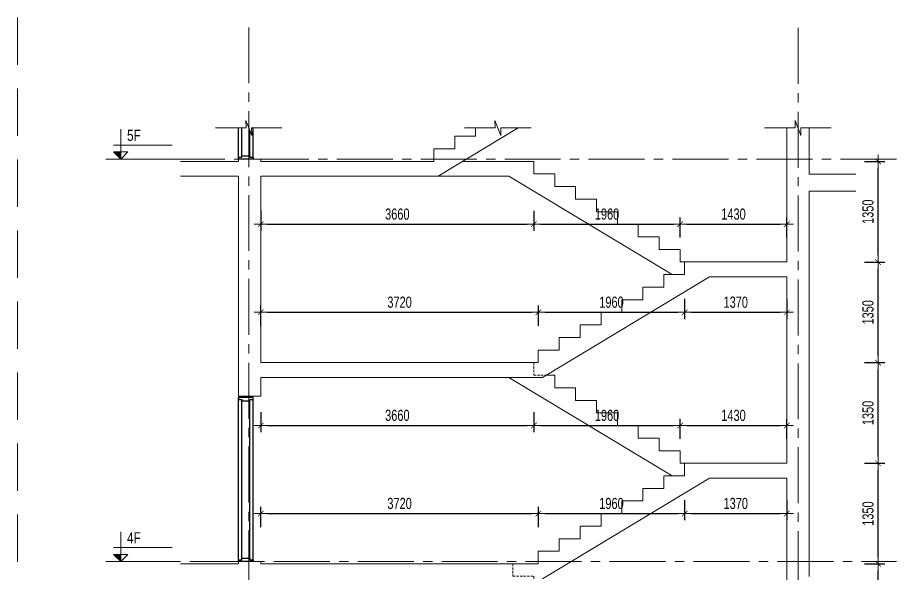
# Model space of a CAD drawing. Header units: millimetres. Extents: x -179076 to 152218, y -28646 to 38481.
# Drawn here: x 24926 to 36704, y -2504 to 4954 of the extents above; entities that cross this region are included whole.
import ezdxf

# ---------------------------------------------------------------- set-up
doc = ezdxf.new("R2010")
doc.units = ezdxf.units.MM
doc.linetypes.add('CENTER2', pattern=[1.125, 0.75, -0.125, 0.125, -0.125])
doc.linetypes.add('HIDDEN2', pattern=[4.7625, 3.175, -1.5875])
doc.layers.get('Defpoints').update_dxf_attribs({"color": 151, "lineweight": 9})
doc.layers.add('A-DOOR', color=4, linetype='Continuous')
doc.layers.add('DOOR', color=4, linetype='Continuous')
for name, color, linetype, lineweight in [('NDC_S_ANNO', 7, 'Continuous', 20), ('NDC_S_AXIS', 5, 'CENTER2', 13), ('NDC_S_CONTINUOUS', 3, 'Continuous', 20), ('NDC_S_DIM', 1, 'Continuous', 15), ('NDC_S_HIDDEN', 8, 'HIDDEN2', 13), ('NDC_S_SLAB', 2, 'Continuous', 20), ('NDC_S_SYMBOL', 1, 'Continuous', 15), ('NDC_S_TEXT SYMBOL', 7, 'Continuous', 20), ('NDC_S_VN TEXT', 7, 'Continuous', 20)]:
    doc.layers.add(name, color=color, linetype=linetype, lineweight=lineweight)
doc.styles.add('NDC_ANNO', font='', dxfattribs={"width": 0.8})
doc.styles.add('NDC_DIM', font='', dxfattribs={"width": 0.75})
doc.styles.get('NDC_ANNO').set_extended_font_data('Dotum')
doc.styles.get('NDC_DIM').set_extended_font_data('Dotum')
doc.dimstyles.new('NDC_dim_60', dxfattribs={"dimscale": 60, "dimtxt": 2.5, "dimasz": 1.5, "dimexe": 1.5, "dimexo": 2.5, "dimgap": 1, "dimtad": 1, "dimdec": 0, "dimzin": 0, "dimdsep": 46, "dimtxsty": 'NDC_DIM', "dimblk": 'DIMMARK', "dimcen": 0.09, "dimdle": 1.2, "dimclrd": 1, "dimclre": 1, "dimclrt": 3, "dimadec": 0, "dimazin": 0, "dimtfac": 1, "dimtdec": 0, "dimtix": 1, "dimtofl": 0, "dimtmove": 0, "dimatfit": 3, "dimfxl": 3, "dimfxlon": 1, "dimtolj": 1, "dimtzin": 0, "dimarcsym": 0})

# ---------------------------------------------------------------- blocks, each defined once
blk = doc.blocks.new('X-SECTION-2$0$X-SEC-DOO2')
at = {"layer": 'A-DOOR'}
for p, q in [((41976, 101972), (41976, 104172)), ((42021, 102017), (42021, 104127)), ((42131, 102017), (42131, 104127)), ((42176, 101972), (42176, 104172))]:
    blk.add_line(p, q, dxfattribs=at)
for points in [[(41976, 104172), (41976, 104147), (42021, 104147), (42021, 104127), (42131, 104127), (42131, 104147), (42176, 104147), (42176, 104172)], [(41976, 101972), (41976, 101997), (42021, 101997), (42021, 102017), (42131, 102017), (42131, 101997), (42176, 101997), (42176, 101972)]]:
    blk.add_lwpolyline(points, close=True, dxfattribs=at)
at = {"layer": 'Defpoints'}
blk.add_line((41976, 104192), (42176, 104192), dxfattribs=at)
blk = doc.blocks.new('kata_block_CT')
at = {"layer": 'NDC_S_ANNO'}
blk.add_hatch(color=3, dxfattribs=at).paths.add_polyline_path([(0, 1.6), (-1.61, 1.6), (0, 0)])
at = {"layer": 'NDC_S_ANNO', "ltscale": 50}
h = blk.add_hatch(dxfattribs=at)
h.set_pattern_fill('ANSI31', color=256, scale=1.406, style=0)
h.paths.add_polyline_path([(0, 1.6), (0, 0), (1.61, 1.6)])
for p, q in [((-1.59, 3.14), (11.47, 3.14)), ((11.56, 0), (-1.64, 0))]:
    blk.add_line(p, q, dxfattribs=at)
for points in [[(0, 6.69), (0, 0)], [(0, 0), (-1.61, 1.6), (0, 1.6)], [(0, 0), (1.61, 1.6), (0, 1.6)]]:
    blk.add_lwpolyline(points, dxfattribs=at)
at = {"layer": 'NDC_S_ANNO', "color": 8, "ltscale": 50}
blk.add_lwpolyline([(0, 0), (-1.61, 1.6), (0, 1.6)], dxfattribs=at)
at = {"layer": 'NDC_S_TEXT SYMBOL', "color": 3, "style": 'NDC_ANNO', "width": 0.8}
blk.add_attdef('CT', (1.41, 4.07), '', height=2.5, dxfattribs=at)
blk = doc.blocks.new('DIMMARK')
at = {"layer": 'NDC_S_DIM', "color": 1}
blk.add_line((-1.5, 0), (1, 0), dxfattribs=at)
at = {"layer": 'NDC_S_DIM', "color": 2, "const_width": 0.1}
blk.add_lwpolyline([(-0.42, -0.42), (0.42, 0.42)], dxfattribs=at)
blk = doc.blocks.new('*D818')
at = {"layer": 'Defpoints', "color": 0, "transparency": 16777216}
for p in [(31905, -1701), (28185, -2376), (31905, -2376)]:
    blk.add_point(p, dxfattribs=at)
at = {"layer": 'NDC_S_DIM', "color": 1, "lineweight": -2, "transparency": 16777216}
for p, q in [((28185, -1881), (28185, -1611)), ((31905, -1881), (31905, -1611)), ((28275, -1701), (31815, -1701))]:
    blk.add_line(p, q, dxfattribs=at)
at = {"layer": 'NDC_S_DIM', "color": 1, "lineweight": -2, "transparency": 16777216, "xscale": 90, "yscale": 90, "zscale": 90, "rotation": 180}
blk.add_blockref('DIMMARK', (28185, -1701), dxfattribs=at)
at = {"layer": 'NDC_S_DIM', "color": 1, "lineweight": -2, "transparency": 16777216, "xscale": 90, "yscale": 90, "zscale": 90}
blk.add_blockref('DIMMARK', (31905, -1701), dxfattribs=at)
at = {"layer": 'NDC_S_DIM', "color": 3, "transparency": 16777216, "insert": (30045, -1566), "char_height": 150, "attachment_point": 5, "style": 'NDC_DIM'}
blk.add_mtext('\\A1;3720', dxfattribs=at)
blk = doc.blocks.new('*D819')
at = {"layer": 'Defpoints', "color": 0, "transparency": 16777216}
for p in [(33865, -1194), (33865, -1701), (31905, -2376)]:
    blk.add_point(p, dxfattribs=at)
at = {"layer": 'NDC_S_DIM', "color": 1, "lineweight": -2, "transparency": 16777216}
for p, q in [((33865, -1521), (33865, -1791)), ((31905, -1881), (31905, -1611)), ((31995, -1701), (33775, -1701))]:
    blk.add_line(p, q, dxfattribs=at)
at = {"layer": 'NDC_S_DIM', "color": 1, "lineweight": -2, "transparency": 16777216, "xscale": 90, "yscale": 90, "zscale": 90, "rotation": 180}
blk.add_blockref('DIMMARK', (31905, -1701), dxfattribs=at)
at = {"layer": 'NDC_S_DIM', "color": 1, "lineweight": -2, "transparency": 16777216, "xscale": 90, "yscale": 90, "zscale": 90}
blk.add_blockref('DIMMARK', (33865, -1701), dxfattribs=at)
at = {"layer": 'NDC_S_DIM', "color": 3, "transparency": 16777216, "insert": (32885, -1566), "char_height": 150, "attachment_point": 5, "style": 'NDC_DIM'}
blk.add_mtext('\\A1;1960', dxfattribs=at)
blk = doc.blocks.new('*D820')
at = {"layer": 'Defpoints', "color": 0, "transparency": 16777216}
for p in [(33865, -1194), (35235, -1226), (35235, -1701)]:
    blk.add_point(p, dxfattribs=at)
at = {"layer": 'NDC_S_DIM', "color": 1, "lineweight": -2, "transparency": 16777216}
for p, q in [((33865, -1521), (33865, -1791)), ((35235, -1521), (35235, -1791)), ((33955, -1701), (35145, -1701))]:
    blk.add_line(p, q, dxfattribs=at)
at = {"layer": 'NDC_S_DIM', "color": 1, "lineweight": -2, "transparency": 16777216, "xscale": 90, "yscale": 90, "zscale": 90, "rotation": 180}
blk.add_blockref('DIMMARK', (33865, -1701), dxfattribs=at)
at = {"layer": 'NDC_S_DIM', "color": 1, "lineweight": -2, "transparency": 16777216, "xscale": 90, "yscale": 90, "zscale": 90}
blk.add_blockref('DIMMARK', (35235, -1701), dxfattribs=at)
at = {"layer": 'NDC_S_DIM', "color": 3, "transparency": 16777216, "insert": (34550, -1566), "char_height": 150, "attachment_point": 5, "style": 'NDC_DIM'}
blk.add_mtext('\\A1;1370', dxfattribs=at)
blk = doc.blocks.new('*D821')
at = {"layer": 'Defpoints', "color": 0, "transparency": 16777216}
for p in [(28185, 324), (31845, 322), (31845, -519)]:
    blk.add_point(p, dxfattribs=at)
at = {"layer": 'NDC_S_DIM', "color": 1, "lineweight": -2, "transparency": 16777216}
for p, q in [((28185, -339), (28185, -609)), ((31845, -339), (31845, -609)), ((28275, -519), (31755, -519))]:
    blk.add_line(p, q, dxfattribs=at)
at = {"layer": 'NDC_S_DIM', "color": 1, "lineweight": -2, "transparency": 16777216, "xscale": 90, "yscale": 90, "zscale": 90, "rotation": 180}
blk.add_blockref('DIMMARK', (28185, -519), dxfattribs=at)
at = {"layer": 'NDC_S_DIM', "color": 1, "lineweight": -2, "transparency": 16777216, "xscale": 90, "yscale": 90, "zscale": 90}
blk.add_blockref('DIMMARK', (31845, -519), dxfattribs=at)
at = {"layer": 'NDC_S_DIM', "color": 3, "transparency": 16777216, "insert": (30015, -384), "char_height": 150, "attachment_point": 5, "style": 'NDC_DIM'}
blk.add_mtext('\\A1;3660', dxfattribs=at)
blk = doc.blocks.new('*D822')
at = {"layer": 'Defpoints', "color": 0, "transparency": 16777216}
for p in [(31845, 322), (33805, -519), (33805, -1026)]:
    blk.add_point(p, dxfattribs=at)
at = {"layer": 'NDC_S_DIM', "color": 1, "lineweight": -2, "transparency": 16777216}
for p, q in [((31845, -339), (31845, -609)), ((33805, -699), (33805, -429)), ((31935, -519), (33715, -519))]:
    blk.add_line(p, q, dxfattribs=at)
at = {"layer": 'NDC_S_DIM', "color": 1, "lineweight": -2, "transparency": 16777216, "xscale": 90, "yscale": 90, "zscale": 90, "rotation": 180}
blk.add_blockref('DIMMARK', (31845, -519), dxfattribs=at)
at = {"layer": 'NDC_S_DIM', "color": 1, "lineweight": -2, "transparency": 16777216, "xscale": 90, "yscale": 90, "zscale": 90}
blk.add_blockref('DIMMARK', (33805, -519), dxfattribs=at)
at = {"layer": 'NDC_S_DIM', "color": 3, "transparency": 16777216, "insert": (32825, -384), "char_height": 150, "attachment_point": 5, "style": 'NDC_DIM'}
blk.add_mtext('\\A1;1960', dxfattribs=at)
blk = doc.blocks.new('*D823')
at = {"layer": 'Defpoints', "color": 0, "transparency": 16777216}
for p in [(35235, -519), (33805, -1026), (35235, -1026)]:
    blk.add_point(p, dxfattribs=at)
at = {"layer": 'NDC_S_DIM', "color": 1, "lineweight": -2, "transparency": 16777216}
for p, q in [((33805, -699), (33805, -429)), ((35235, -699), (35235, -429)), ((33895, -519), (35145, -519))]:
    blk.add_line(p, q, dxfattribs=at)
at = {"layer": 'NDC_S_DIM', "color": 1, "lineweight": -2, "transparency": 16777216, "xscale": 90, "yscale": 90, "zscale": 90, "rotation": 180}
blk.add_blockref('DIMMARK', (33805, -519), dxfattribs=at)
at = {"layer": 'NDC_S_DIM', "color": 1, "lineweight": -2, "transparency": 16777216, "xscale": 90, "yscale": 90, "zscale": 90}
blk.add_blockref('DIMMARK', (35235, -519), dxfattribs=at)
at = {"layer": 'NDC_S_DIM', "color": 3, "transparency": 16777216, "insert": (34520, -384), "char_height": 150, "attachment_point": 5, "style": 'NDC_DIM'}
blk.add_mtext('\\A1;1430', dxfattribs=at)
blk = doc.blocks.new('*D824')
at = {"layer": 'Defpoints', "color": 0, "transparency": 16777216}
for p in [(31905, 999), (28185, 324), (31905, 324)]:
    blk.add_point(p, dxfattribs=at)
at = {"layer": 'NDC_S_DIM', "color": 1, "lineweight": -2, "transparency": 16777216}
for p, q in [((28185, 819), (28185, 1089)), ((31905, 819), (31905, 1089)), ((28275, 999), (31815, 999))]:
    blk.add_line(p, q, dxfattribs=at)
at = {"layer": 'NDC_S_DIM', "color": 1, "lineweight": -2, "transparency": 16777216, "xscale": 90, "yscale": 90, "zscale": 90, "rotation": 180}
blk.add_blockref('DIMMARK', (28185, 999), dxfattribs=at)
at = {"layer": 'NDC_S_DIM', "color": 1, "lineweight": -2, "transparency": 16777216, "xscale": 90, "yscale": 90, "zscale": 90}
blk.add_blockref('DIMMARK', (31905, 999), dxfattribs=at)
at = {"layer": 'NDC_S_DIM', "color": 3, "transparency": 16777216, "insert": (30045, 1134), "char_height": 150, "attachment_point": 5, "style": 'NDC_DIM'}
blk.add_mtext('\\A1;3720', dxfattribs=at)
blk = doc.blocks.new('*D825')
at = {"layer": 'Defpoints', "color": 0, "transparency": 16777216}
for p in [(33865, 1506), (33865, 999), (31905, 324)]:
    blk.add_point(p, dxfattribs=at)
at = {"layer": 'NDC_S_DIM', "color": 1, "lineweight": -2, "transparency": 16777216}
for p, q in [((33865, 1179), (33865, 909)), ((31905, 819), (31905, 1089)), ((31995, 999), (33775, 999))]:
    blk.add_line(p, q, dxfattribs=at)
at = {"layer": 'NDC_S_DIM', "color": 1, "lineweight": -2, "transparency": 16777216, "xscale": 90, "yscale": 90, "zscale": 90, "rotation": 180}
blk.add_blockref('DIMMARK', (31905, 999), dxfattribs=at)
at = {"layer": 'NDC_S_DIM', "color": 1, "lineweight": -2, "transparency": 16777216, "xscale": 90, "yscale": 90, "zscale": 90}
blk.add_blockref('DIMMARK', (33865, 999), dxfattribs=at)
at = {"layer": 'NDC_S_DIM', "color": 3, "transparency": 16777216, "insert": (32885, 1134), "char_height": 150, "attachment_point": 5, "style": 'NDC_DIM'}
blk.add_mtext('\\A1;1960', dxfattribs=at)
blk = doc.blocks.new('*D826')
at = {"layer": 'Defpoints', "color": 0, "transparency": 16777216}
for p in [(33865, 1506), (35235, 1474), (35235, 999)]:
    blk.add_point(p, dxfattribs=at)
at = {"layer": 'NDC_S_DIM', "color": 1, "lineweight": -2, "transparency": 16777216}
for p, q in [((33865, 1179), (33865, 909)), ((35235, 1179), (35235, 909)), ((33955, 999), (35145, 999))]:
    blk.add_line(p, q, dxfattribs=at)
at = {"layer": 'NDC_S_DIM', "color": 1, "lineweight": -2, "transparency": 16777216, "xscale": 90, "yscale": 90, "zscale": 90, "rotation": 180}
blk.add_blockref('DIMMARK', (33865, 999), dxfattribs=at)
at = {"layer": 'NDC_S_DIM', "color": 1, "lineweight": -2, "transparency": 16777216, "xscale": 90, "yscale": 90, "zscale": 90}
blk.add_blockref('DIMMARK', (35235, 999), dxfattribs=at)
at = {"layer": 'NDC_S_DIM', "color": 3, "transparency": 16777216, "insert": (34550, 1134), "char_height": 150, "attachment_point": 5, "style": 'NDC_DIM'}
blk.add_mtext('\\A1;1370', dxfattribs=at)
blk = doc.blocks.new('*D827')
at = {"layer": 'Defpoints', "color": 0, "transparency": 16777216}
for p in [(31845, 3024), (28185, 2824), (31845, 2181)]:
    blk.add_point(p, dxfattribs=at)
at = {"layer": 'NDC_S_DIM', "color": 1, "lineweight": -2, "transparency": 16777216}
for p, q in [((28185, 2361), (28185, 2091)), ((31845, 2361), (31845, 2091)), ((28275, 2181), (31755, 2181))]:
    blk.add_line(p, q, dxfattribs=at)
at = {"layer": 'NDC_S_DIM', "color": 1, "lineweight": -2, "transparency": 16777216, "xscale": 90, "yscale": 90, "zscale": 90, "rotation": 180}
blk.add_blockref('DIMMARK', (28185, 2181), dxfattribs=at)
at = {"layer": 'NDC_S_DIM', "color": 1, "lineweight": -2, "transparency": 16777216, "xscale": 90, "yscale": 90, "zscale": 90}
blk.add_blockref('DIMMARK', (31845, 2181), dxfattribs=at)
at = {"layer": 'NDC_S_DIM', "color": 3, "transparency": 16777216, "insert": (30015, 2316), "char_height": 150, "attachment_point": 5, "style": 'NDC_DIM'}
blk.add_mtext('\\A1;3660', dxfattribs=at)
blk = doc.blocks.new('*D828')
at = {"layer": 'Defpoints', "color": 0, "transparency": 16777216}
for p in [(31845, 3024), (33805, 2181), (33805, 1674)]:
    blk.add_point(p, dxfattribs=at)
at = {"layer": 'NDC_S_DIM', "color": 1, "lineweight": -2, "transparency": 16777216}
for p, q in [((31845, 2361), (31845, 2091)), ((33805, 2001), (33805, 2271)), ((31935, 2181), (33715, 2181))]:
    blk.add_line(p, q, dxfattribs=at)
at = {"layer": 'NDC_S_DIM', "color": 1, "lineweight": -2, "transparency": 16777216, "xscale": 90, "yscale": 90, "zscale": 90, "rotation": 180}
blk.add_blockref('DIMMARK', (31845, 2181), dxfattribs=at)
at = {"layer": 'NDC_S_DIM', "color": 1, "lineweight": -2, "transparency": 16777216, "xscale": 90, "yscale": 90, "zscale": 90}
blk.add_blockref('DIMMARK', (33805, 2181), dxfattribs=at)
at = {"layer": 'NDC_S_DIM', "color": 3, "transparency": 16777216, "insert": (32825, 2316), "char_height": 150, "attachment_point": 5, "style": 'NDC_DIM'}
blk.add_mtext('\\A1;1960', dxfattribs=at)
blk = doc.blocks.new('*D829')
at = {"layer": 'Defpoints', "color": 0, "transparency": 16777216}
for p in [(35235, 2181), (33805, 1674), (35235, 1674)]:
    blk.add_point(p, dxfattribs=at)
at = {"layer": 'NDC_S_DIM', "color": 1, "lineweight": -2, "transparency": 16777216}
for p, q in [((33805, 2001), (33805, 2271)), ((35235, 2001), (35235, 2271)), ((33895, 2181), (35145, 2181))]:
    blk.add_line(p, q, dxfattribs=at)
at = {"layer": 'NDC_S_DIM', "color": 1, "lineweight": -2, "transparency": 16777216, "xscale": 90, "yscale": 90, "zscale": 90, "rotation": 180}
blk.add_blockref('DIMMARK', (33805, 2181), dxfattribs=at)
at = {"layer": 'NDC_S_DIM', "color": 1, "lineweight": -2, "transparency": 16777216, "xscale": 90, "yscale": 90, "zscale": 90}
blk.add_blockref('DIMMARK', (35235, 2181), dxfattribs=at)
at = {"layer": 'NDC_S_DIM', "color": 3, "transparency": 16777216, "insert": (34520, 2316), "char_height": 150, "attachment_point": 5, "style": 'NDC_DIM'}
blk.add_mtext('\\A1;1430', dxfattribs=at)
blk = doc.blocks.new('*D1212')
at = {"layer": 'Defpoints', "color": 0, "transparency": 16777216}
for p in [(31905, -2376), (36458, -2376), (33805, -3876)]:
    blk.add_point(p, dxfattribs=at)
at = {"layer": 'NDC_S_DIM', "color": 1, "lineweight": -2, "transparency": 16777216}
for p, q in [((36278, -2376), (36548, -2376)), ((36458, -3786), (36458, -2466)), ((36278, -3876), (36548, -3876))]:
    blk.add_line(p, q, dxfattribs=at)
at = {"layer": 'NDC_S_DIM', "color": 1, "lineweight": -2, "transparency": 16777216, "xscale": 90, "yscale": 90, "zscale": 90}
for p, rotation in [((36458, -2376), 90), ((36458, -3876), 270)]:
    blk.add_blockref('DIMMARK', p, dxfattribs=dict(at, rotation=rotation))
at = {"layer": 'NDC_S_DIM', "color": 3, "transparency": 16777216, "insert": (36323, -3126), "char_height": 150, "attachment_point": 5, "rotation": 90, "style": 'NDC_DIM'}
blk.add_mtext('\\A1;1500', dxfattribs=at)
blk = doc.blocks.new('*D1213')
at = {"layer": 'Defpoints', "color": 0, "transparency": 16777216}
for p in [(33805, -1026), (36458, -1026), (31905, -2376)]:
    blk.add_point(p, dxfattribs=at)
at = {"layer": 'NDC_S_DIM', "color": 1, "lineweight": -2, "transparency": 16777216}
for p, q in [((36278, -1026), (36548, -1026)), ((36458, -2286), (36458, -1116)), ((36278, -2376), (36548, -2376))]:
    blk.add_line(p, q, dxfattribs=at)
at = {"layer": 'NDC_S_DIM', "color": 1, "lineweight": -2, "transparency": 16777216, "xscale": 90, "yscale": 90, "zscale": 90}
for p, rotation in [((36458, -1026), 90), ((36458, -2376), 270)]:
    blk.add_blockref('DIMMARK', p, dxfattribs=dict(at, rotation=rotation))
at = {"layer": 'NDC_S_DIM', "color": 3, "transparency": 16777216, "insert": (36323, -1701), "char_height": 150, "attachment_point": 5, "rotation": 90, "style": 'NDC_DIM'}
blk.add_mtext('\\A1;1350', dxfattribs=at)
blk = doc.blocks.new('*D1214')
at = {"layer": 'Defpoints', "color": 0, "transparency": 16777216}
for p in [(31905, 324), (36458, 324), (33805, -1026)]:
    blk.add_point(p, dxfattribs=at)
at = {"layer": 'NDC_S_DIM', "color": 1, "lineweight": -2, "transparency": 16777216}
for p, q in [((36278, 324), (36548, 324)), ((36458, -936), (36458, 234)), ((36278, -1026), (36548, -1026))]:
    blk.add_line(p, q, dxfattribs=at)
at = {"layer": 'NDC_S_DIM', "color": 1, "lineweight": -2, "transparency": 16777216, "xscale": 90, "yscale": 90, "zscale": 90}
for p, rotation in [((36458, 324), 90), ((36458, -1026), 270)]:
    blk.add_blockref('DIMMARK', p, dxfattribs=dict(at, rotation=rotation))
at = {"layer": 'NDC_S_DIM', "color": 3, "transparency": 16777216, "insert": (36323, -351), "char_height": 150, "attachment_point": 5, "rotation": 90, "style": 'NDC_DIM'}
blk.add_mtext('\\A1;1350', dxfattribs=at)
blk = doc.blocks.new('*D1215')
at = {"layer": 'Defpoints', "color": 0, "transparency": 16777216}
for p in [(33805, 1674), (36458, 1674), (31905, 324)]:
    blk.add_point(p, dxfattribs=at)
at = {"layer": 'NDC_S_DIM', "color": 1, "lineweight": -2, "transparency": 16777216}
for p, q in [((36278, 1674), (36548, 1674)), ((36458, 414), (36458, 1584)), ((36278, 324), (36548, 324))]:
    blk.add_line(p, q, dxfattribs=at)
at = {"layer": 'NDC_S_DIM', "color": 1, "lineweight": -2, "transparency": 16777216, "xscale": 90, "yscale": 90, "zscale": 90}
for p, rotation in [((36458, 1674), 90), ((36458, 324), 270)]:
    blk.add_blockref('DIMMARK', p, dxfattribs=dict(at, rotation=rotation))
at = {"layer": 'NDC_S_DIM', "color": 3, "transparency": 16777216, "insert": (36323, 999), "char_height": 150, "attachment_point": 5, "rotation": 90, "style": 'NDC_DIM'}
blk.add_mtext('\\A1;1350', dxfattribs=at)
blk = doc.blocks.new('*D1216')
at = {"layer": 'Defpoints', "color": 0, "transparency": 16777216}
for p in [(31845, 3024), (36458, 3024), (33805, 1674)]:
    blk.add_point(p, dxfattribs=at)
at = {"layer": 'NDC_S_DIM', "color": 1, "lineweight": -2, "transparency": 16777216}
for p, q in [((36278, 3024), (36548, 3024)), ((36458, 1764), (36458, 2934)), ((36278, 1674), (36548, 1674))]:
    blk.add_line(p, q, dxfattribs=at)
at = {"layer": 'NDC_S_DIM', "color": 1, "lineweight": -2, "transparency": 16777216, "xscale": 90, "yscale": 90, "zscale": 90}
for p, rotation in [((36458, 3024), 90), ((36458, 1674), 270)]:
    blk.add_blockref('DIMMARK', p, dxfattribs=dict(at, rotation=rotation))
at = {"layer": 'NDC_S_DIM', "color": 3, "transparency": 16777216, "insert": (36323, 2349), "char_height": 150, "attachment_point": 5, "rotation": 90, "style": 'NDC_DIM'}
blk.add_mtext('\\A1;1350', dxfattribs=at)

msp = doc.modelspace()

# ---------------------------------------------------------------- linework, layer by layer
at = {"layer": 'A-DOOR'}
for p, q in [((27884.6, 3054.3), (27884.6, 3472.7)), ((27929.6, 3099.3), (27929.6, 3472.7)), ((28039.6, 3099.3), (28039.6, 3435.3)), ((28084.6, 3054.3), (28084.6, 3472.7))]:
    msp.add_line(p, q, dxfattribs=at)
msp.add_lwpolyline([(27884.6, 3054.3), (27884.6, 3079.3), (27929.6, 3079.3), (27929.6, 3099.3), (28039.6, 3099.3), (28039.6, 3079.3), (28084.6, 3079.3), (28084.6, 3054.3)], close=True, dxfattribs=at)
at = {"layer": 'NDC_S_AXIS', "ltscale": 1000}
for p, q in [((28024.7, 4822.3), (28024.7, -26653.5)), ((35384.6, 4814.4), (35384.6, -26653.5))]:
    msp.add_line(p, q, dxfattribs=at)
for points in [[(36703.6, 3054.3), (26109.6, 3054.3)], [(26109.6, -2345.7), (36703.6, -2345.7)]]:
    msp.add_lwpolyline(points, dxfattribs=at)
at = {"layer": 'NDC_S_CONTINUOUS'}
for p, q in [((30560.4, 2824.3), (31509, 2824.3)), ((31509, 2824.3), (33697.2, 1505.5)), ((31509, 124.3), (33697.2, -1194.5))]:
    msp.add_line(p, q, dxfattribs=at)
for points in [[(30891.3, 3024.3), (31844.6, 3024.3), (31844.6, 2855.5), (32124.6, 2855.5), (32124.6, 2686.8), (32404.6, 2686.8), (32404.6, 2518), (32684.6, 2518), (32684.6, 2349.3), (32964.6, 2349.3), (32964.6, 2180.5), (33244.6, 2180.5), (33244.6, 2011.8), (33524.6, 2011.8), (33524.6, 1843), (33804.6, 1843), (33804.6, 1674.3), (33864.6, 1674.3)], [(32012.1, 155.5), (32124.6, 155.5), (32124.6, -13.2), (32404.6, -13.2), (32404.6, -182), (32684.6, -182), (32684.6, -350.7), (32964.6, -350.7), (32964.6, -519.5), (33244.6, -519.5), (33244.6, -688.2), (33524.6, -688.2), (33524.6, -857), (33804.6, -857), (33804.6, -1025.7), (33864.6, -1025.7)]]:
    msp.add_lwpolyline(points, dxfattribs=at)
at = {"layer": 'NDC_S_HIDDEN', "ltscale": 200}
msp.add_line((24925.6, 4953.6), (24925.6, -28646.4), dxfattribs=at)
at = {"layer": 'NDC_S_HIDDEN', "ltscale": 10}
for points in [[(31844.6, 322.2), (31844.6, 155.5), (32015.6, 155.5)], [(31284.6, -2375.7), (31564.6, -2375.7), (31564.6, -2542.4), (31844.6, -2542.4), (31844.6, -2575.7)]]:
    msp.add_lwpolyline(points, dxfattribs=at)
at = {"layer": 'NDC_S_SLAB'}
for p, q in [((31633.1, 3472.7), (30560.4, 2824.3)), ((35234.6, 3472.7), (35234.6, 1674.3)), ((35534.6, 3472.7), (35534.6, 2854.3)), ((28184.6, 3054.3), (28184.6, 3024.3)), ((27884.6, 2824.3), (27109.6, 2824.3)), ((30560.4, 2824.3), (28184.6, 2824.3)), ((28184.6, 2824.3), (28184.6, 324.3)), ((36160.1, 2624.3), (35534.6, 2624.3)), ((35534.6, 2624.3), (35534.6, -2545.7)), ((35234.6, 1674.3), (33864.6, 1674.3)), ((33864.6, 1674.3), (33864.6, 1505.5)), ((31960.2, 124.3), (34200.2, 1474.3)), ((33864.6, 1505.5), (33584.6, 1505.5)), ((33584.6, 1505.5), (33584.6, 1336.8)), ((34200.2, 1474.3), (35234.6, 1474.3)), ((35234.6, 1474.3), (35234.6, -1025.7)), ((33584.6, 1336.8), (33304.6, 1336.8)), ((33304.6, 1336.8), (33304.6, 1168)), ((33304.6, 1168), (33024.6, 1168)), ((33024.6, 1168), (33024.6, 999.3)), ((33024.6, 999.3), (32744.6, 999.3)), ((32744.6, 999.3), (32744.6, 830.5)), ((32744.6, 830.5), (32464.6, 830.5)), ((32464.6, 830.5), (32464.6, 661.8)), ((32464.6, 661.8), (32184.6, 661.8)), ((32184.6, 661.8), (32184.6, 493)), ((32184.6, 493), (31904.6, 493)), ((31904.6, 493), (31904.6, 324.3)), ((31904.6, 324.3), (28184.6, 324.3)), ((28184.6, 124.3), (31960.2, 124.3)), ((31960.2, -2575.7), (34200.2, -1225.7)), ((34200.2, -1225.7), (35234.6, -1225.7)), ((35234.6, -1225.7), (35234.6, -3875.7))]:
    msp.add_line(p, q, dxfattribs=at)
for points in [[(28184.6, 3024.3), (30504.6, 3024.3), (30504.6, 3193.5), (30784.6, 3193.5), (30784.6, 3362.8), (31064.6, 3362.8), (31064.6, 3472.7)], [(27109.6, 3024.3), (27884.6, 3024.3)], [(27884.6, 3024.3), (27884.6, 3054.3), (28184.6, 3054.3)], [(36160.1, 2854.3), (35534.6, 2854.3)], [(28184.6, 124.3), (28184.6, -125.7), (27884.6, -125.7), (27884.6, 2824.3)], [(35234.6, -1025.7), (33864.6, -1025.7), (33864.6, -1194.5), (33584.6, -1194.5), (33584.6, -1363.2), (33304.6, -1363.2), (33304.6, -1532), (33024.6, -1532), (33024.6, -1700.7), (32744.6, -1700.7), (32744.6, -1869.5), (32464.6, -1869.5), (32464.6, -2038.2), (32184.6, -2038.2), (32184.6, -2207), (31904.6, -2207), (31904.6, -2375.7), (28184.6, -2375.7)], [(27884.6, -2375.7), (27884.6, -2345.7), (28184.6, -2345.7), (28184.6, -2375.7)], [(27884.6, -2375.7), (27109.6, -2375.7)]]:
    msp.add_lwpolyline(points, dxfattribs=at)
at = {"layer": 'NDC_S_SYMBOL', "elevation": 0}
for points in [[(27577.2, 3472.7), (27986.9, 3472.7), (27984.7, 3572.7), (28064.7, 3372.7), (28062.5, 3472.7), (28468.8, 3472.7)], [(30916.3, 3472.7), (31325.9, 3472.7), (31323.7, 3572.7), (31403.7, 3372.7), (31401.5, 3472.7), (31807.8, 3472.7)], [(34937.2, 3472.7), (35346.8, 3472.7), (35344.6, 3572.7), (35424.6, 3372.7), (35422.4, 3472.7), (35828.7, 3472.7)]]:
    msp.add_lwpolyline(points, dxfattribs=at)

# ---------------------------------------------------------------- block references
at = {"layer": 'DOOR'}
msp.add_blockref('X-SECTION-2$0$X-SEC-DOO2', (-14091, -104317.6), dxfattribs=at)
at = {"layer": 'NDC_S_VN TEXT', "xscale": 60, "yscale": 60, "zscale": 60}
for p, values in [((26308, 3054.3), {'CT': '5F'}), ((26308, -2345.7), {'CT': '4F'})]:
    msp.add_blockref('kata_block_CT', p, dxfattribs=at).add_auto_attribs(values)

# ---------------------------------------------------------------- dimensions: what is measured, and where the dimension line sits
at = {"layer": 'NDC_S_DIM'}
for base, p1, p2, picture, middle in [((36457.9, 3024.3), (33804.6, 1674.3), (31844.6, 3024.3), '*D1216', (36322.8, 2349.3)), ((36457.9, 1674.3), (31904.6, 324.3), (33804.6, 1674.3), '*D1215', (36322.8, 999.3)), ((36457.9, 324.3), (33804.6, -1025.7), (31904.6, 324.3), '*D1214', (36322.8, -350.7)), ((36457.9, -1025.7), (31904.6, -2375.7), (33804.6, -1025.7), '*D1213', (36322.8, -1700.7)), ((36457.9, -2375.7), (33804.6, -3875.7), (31904.6, -2375.7), '*D1212', (36322.8, -3125.7))]:
    dim = msp.add_linear_dim(base=base, p1=p1, p2=p2, angle=90, dimstyle='NDC_dim_60', override={"dimtmove": 1}, dxfattribs=at)
    dim.commit()
    dim.dimension.update_dxf_attribs({"geometry": picture, "text_midpoint": middle})
for base, p1, p2, picture, middle in [((31844.6, 2180.5), (28184.6, 2824.3), (31844.6, 3024.3), '*D827', (30014.6, 2315.7)), ((31904.6, 999.3), (28184.6, 324.3), (31904.6, 324.3), '*D824', (30044.6, 1134.4)), ((31844.6, -519.5), (28184.6, 324.3), (31844.6, 322.2), '*D821', (30014.6, -384.3)), ((31904.6, -1700.7), (28184.6, -2375.7), (31904.6, -2375.7), '*D818', (30044.6, -1565.6))]:
    dim = msp.add_linear_dim(base=base, p1=p1, p2=p2, dimstyle='NDC_dim_60', dxfattribs=at)
    dim.commit()
    dim.dimension.update_dxf_attribs({"geometry": picture, "text_midpoint": middle})
for base, p1, p2, picture, middle in [((33804.6, 2180.5), (31844.6, 3024.3), (33804.6, 1674.3), '*D828', (32824.6, 2315.7)), ((35234.6, 2180.5), (33804.6, 1674.3), (35234.6, 1674.3), '*D829', (34519.6, 2315.7)), ((33864.6, 999.3), (31904.6, 324.3), (33864.6, 1505.5), '*D825', (32884.6, 1134.4)), ((35234.6, 999.3), (33864.6, 1505.5), (35234.6, 1474.3), '*D826', (34549.6, 1134.4)), ((33804.6, -519.5), (31844.6, 322.2), (33804.6, -1025.7), '*D822', (32824.6, -384.3)), ((35234.6, -519.5), (33804.6, -1025.7), (35234.6, -1025.7), '*D823', (34519.6, -384.3)), ((33864.6, -1700.7), (31904.6, -2375.7), (33864.6, -1194.5), '*D819', (32884.6, -1565.6)), ((35234.6, -1700.7), (33864.6, -1194.5), (35234.6, -1225.7), '*D820', (34549.6, -1565.6))]:
    dim = msp.add_linear_dim(base=base, p1=p1, p2=p2, dimstyle='NDC_dim_60', override={"dimtmove": 1}, dxfattribs=at)
    dim.commit()
    dim.dimension.update_dxf_attribs({"geometry": picture, "text_midpoint": middle})

doc.saveas('drawing.dxf')
